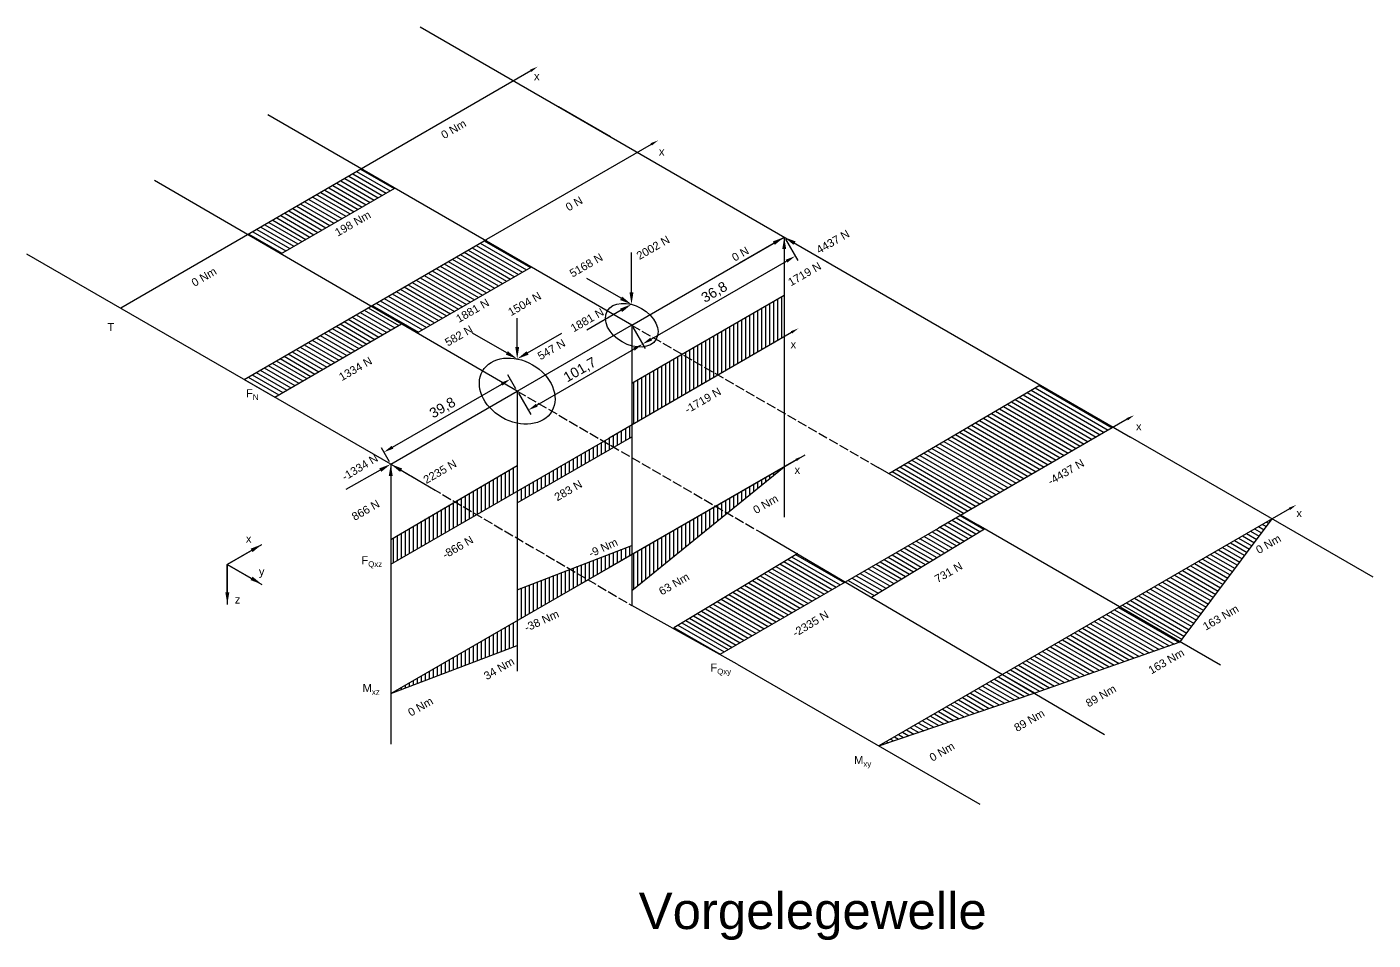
# Model space of a CAD drawing. Header units: millimetres. Extents: x 1371 to 2336, y 863 to 1092.
# Drawn here: x 1650.2 to 1986.6, y 864.3 to 1092.5 of the extents above; entities that cross this region are included whole.
import ezdxf
from ezdxf import colors
from ezdxf.entities.mleader import LeaderData, LeaderLine
from ezdxf.math import Vec2, Vec3

# ---------------------------------------------------------------- set-up
doc = ezdxf.new("R2010")
doc.units = ezdxf.units.MM
doc.linetypes.add('ACAD_ISO02W100', pattern=[15, 12, -3])
doc.layers.add('Koordinatensystem', color=7, linetype='Continuous', true_color=0xffffff)
for name, color, linetype in [('Lagerkräfte', 10, 'Continuous'), ('Momente', 1, 'Continuous'), ('Normalkräfte', 104, 'Continuous'), ('Querkräfte', 104, 'Continuous')]:
    doc.layers.add(name, color=color, linetype=linetype)
doc.styles.get("Standard").update_dxf_attribs({"font": 'arial.ttf'})
doc.dimstyles.new('ISO-25', dxfattribs={"dimtxt": 2.5, "dimasz": 2.5, "dimexe": 1.25, "dimexo": 0.625, "dimtad": 1, "dimtxsty": 'Standard', "dimcen": 2.5, "dimadec": 0, "dimazin": 0, "dimtfac": 1, "dimtmove": 0, "dimatfit": 3, "dimfxl": 1, "dimarcsym": 0})
pattern_1 = [(150, (1062.8202, 725.9416), (-0.5, -0.8660254), [])]
pattern_2 = [(90, (1062.8202, 725.9416), (-1, 6e-17), [])]

# ---------------------------------------------------------------- blocks, each defined once
blk = doc.blocks.new('*D6')
at = {"color": 0, "lineweight": -2, "transparency": 16777216}
for p, q in [((1741.55, 987.48), (1768.83, 1003.23)), ((1772.4, 1002.04), (1770.37, 1005.56)), ((1740.79, 983.79), (1738.76, 987.31))]:
    blk.add_line(p, q, dxfattribs=at)
at = {"color": 0, "transparency": 16777216}
for points in [[(1768.62, 1003.59), (1769.04, 1002.87), (1771, 1004.48)], [(1741.34, 987.84), (1741.76, 987.12), (1739.39, 986.23)]]:
    blk.add_solid(points, dxfattribs=at)
at = {"layer": 'Defpoints', "color": 0, "transparency": 16777216}
for p in [(1771, 1004.48), (1772.72, 1001.5), (1741.11, 983.25)]:
    blk.add_point(p, dxfattribs=at)
at = {"color": 0, "transparency": 16777216, "insert": (1754.13, 997.2), "char_height": 2.5, "attachment_point": 5, "rotation": 30}
blk.add_mtext('39,8', dxfattribs=at)
blk = doc.blocks.new('*D7')
at = {"color": 0, "lineweight": -2, "transparency": 16777216}
for p, q in [((1801.61, 1017.46), (1804.67, 1012.15)), ((1777.63, 997.99), (1801.88, 1011.99)), ((1773.03, 1000.96), (1776.09, 995.65))]:
    blk.add_line(p, q, dxfattribs=at)
at = {"color": 0, "transparency": 16777216}
for points in [[(1801.67, 1012.35), (1802.09, 1011.62), (1804.05, 1013.24)], [(1777.42, 998.35), (1777.84, 997.62), (1775.47, 996.74)]]:
    blk.add_solid(points, dxfattribs=at)
at = {"layer": 'Defpoints', "color": 0, "transparency": 16777216}
for p in [(1801.3, 1018), (1804.05, 1013.24), (1772.72, 1001.5)]:
    blk.add_point(p, dxfattribs=at)
at = {"color": 0, "transparency": 16777216, "insert": (1788.46, 1006.69), "char_height": 2.5, "attachment_point": 5, "rotation": 30}
blk.add_mtext('101,7', dxfattribs=at)
blk = doc.blocks.new('*D8')
at = {"color": 0, "lineweight": -2, "transparency": 16777216}
for p, q in [((1839.76, 1039.43), (1842.81, 1034.14)), ((1806.2, 1014.49), (1840.02, 1033.97)), ((1801.61, 1017.46), (1804.66, 1012.16))]:
    blk.add_line(p, q, dxfattribs=at)
at = {"color": 0, "transparency": 16777216}
for points in [[(1839.81, 1034.33), (1840.23, 1033.61), (1842.19, 1035.22)], [(1805.99, 1014.85), (1806.41, 1014.13), (1804.03, 1013.25)]]:
    blk.add_solid(points, dxfattribs=at)
at = {"layer": 'Defpoints', "color": 0, "transparency": 16777216}
for p in [(1839.45, 1039.97), (1842.19, 1035.22), (1801.3, 1018)]:
    blk.add_point(p, dxfattribs=at)
at = {"color": 0, "transparency": 16777216, "insert": (1822.05, 1026.08), "char_height": 2.5, "attachment_point": 5, "rotation": 29.939}
blk.add_mtext('36,8', dxfattribs=at)

msp = doc.modelspace()

# ---------------------------------------------------------------- hatches: boundary and pattern name
at = {"layer": 'Momente'}
h = msp.add_hatch(dxfattribs=at)
h.set_pattern_fill('_USER', color=256, angle=150, pattern_type=0)
h.set_pattern_definition([(150, (1055.6521, 730.104), (-0.5, -0.8660254), [])])
h.paths.add_polyline_path([(1742.114, 1052.192), (1733.73, 1057.008), (1705.396, 1040.592), (1713.623, 1035.814)])
h = msp.add_hatch(dxfattribs=at)
h.set_pattern_fill('_USER', color=256, angle=90, pattern_type=0)
h.set_pattern_definition(pattern_2)
h.paths.add_polyline_path([(1822.304, 972.724), (1816.839, 964.247), (1801.342, 951.68), (1801.342, 960.673)])
h.paths.add_polyline_path([(1839.447, 982.58), (1816.839, 964.247), (1822.304, 972.724)])
h = msp.add_hatch(dxfattribs=at)
h.set_pattern_fill('_USER', color=256, angle=150, pattern_type=0)
h.set_pattern_definition([(150, (0, 0), (-0.5, -0.8660254), [])])
h.paths.add_polyline_path([(1923.288, 947.567), (1894.021, 930.67), (1901.918, 926.03), (1938.447, 938.815)])
h.paths.add_polyline_path([(1894.021, 930.67), (1863.099, 912.817), (1901.918, 926.03)])
h.paths.add_polyline_path([(1961.393, 969.567), (1923.288, 947.567), (1938.447, 938.815)])
h = msp.add_hatch(dxfattribs=at)
h.set_pattern_fill('_USER', color=256, angle=90, pattern_type=0)
h.set_pattern_definition(pattern_2)
h.paths.add_polyline_path([(1790.396, 954.367), (1785.928, 956.985), (1772.716, 951.877), (1772.716, 944.16)])
h.paths.add_polyline_path([(1801.342, 960.673), (1801.342, 962.945), (1785.928, 956.985), (1790.396, 954.367), (1795.666, 957.41)])
h = msp.add_hatch(dxfattribs=at)
h.set_pattern_fill('_USER', color=256, angle=90, pattern_type=0)
h.set_pattern_definition(pattern_2)
h.paths.add_polyline_path([(1741.106, 925.91), (1772.716, 937.893), (1772.716, 944.16)])
at = {"layer": 'Normalkräfte'}
h = msp.add_hatch(dxfattribs=at)
h.set_pattern_fill('_USER', color=256, angle=150, pattern_type=0)
h.set_pattern_definition(pattern_1)
h.paths.add_polyline_path([(1743.829, 1018.274), (1736.173, 1022.72), (1704.457, 1004.409), (1712.13, 999.979)])
h.paths.add_polyline_path([(1785.568, 1045.115), (1790.199, 1047.789), (1788.139, 1051.358), (1783.507, 1048.684)], flags=9)
h = msp.add_hatch(dxfattribs=at)
h.set_pattern_fill('_USER', color=256, angle=150, pattern_type=0)
h.set_pattern_definition(pattern_1)
h.paths.add_polyline_path([(1776.198, 1032.489), (1764.646, 1039.159), (1736.173, 1022.72), (1747.695, 1016.029)])
at = {"layer": 'Querkräfte'}
h = msp.add_hatch(dxfattribs=at)
h.set_pattern_fill('_USER', color=256, angle=90, pattern_type=0)
h.set_pattern_definition(pattern_2)
h.paths.add_polyline_path([(1796.9, 987.537), (1794.367, 988.999), (1772.716, 976.499), (1772.716, 973.575)])
h.paths.add_polyline_path([(1801.342, 990.102), (1801.342, 993.039), (1795.666, 989.749), (1794.367, 988.999), (1796.9, 987.537)])
h.paths.add_polyline_path([(1828.507, 1019.182), (1822.893, 1005.53), (1801.342, 993.039), (1801.342, 990.102), (1801.342, 998.14), (1808.344, 1007.541)])
h.paths.add_polyline_path([(1801.342, 998.14), (1801.342, 1003.498), (1808.344, 1007.541)], flags=17)
h.paths.add_polyline_path([(1839.447, 1015.124), (1822.893, 1005.53), (1828.507, 1019.182), (1839.447, 1025.498)])
h = msp.add_hatch(dxfattribs=at)
h.set_pattern_fill('_USER', color=256, angle=150, pattern_type=0)
h.set_pattern_definition([(150, (1080.1407, 715.9416), (-0.5, -0.8660254), [])])
h.paths.add_polyline_path([(1889.473, 967.09), (1883.611, 970.474), (1877.982, 967.225), (1854.843, 953.865), (1861.309, 950.066)])
h.paths.add_polyline_path([(1883.611, 970.474), (1865.563, 980.895), (1903.444, 1003.024), (1921.717, 992.474)])
h.paths.add_polyline_path([(1854.843, 953.865), (1842.783, 960.95), (1811.867, 942.396), (1823.422, 935.725)])
h = msp.add_hatch(dxfattribs=at)
h.set_pattern_fill('_USER', color=256, angle=90, pattern_type=0)
h.set_pattern_definition(pattern_2)
h.paths.add_polyline_path([(1741.106, 964.444), (1741.106, 958.249), (1762.596, 970.657), (1757.167, 973.839)])
h.paths.add_polyline_path([(1772.716, 976.499), (1772.716, 982.935), (1757.167, 973.839), (1762.596, 970.657)])

# ---------------------------------------------------------------- linework, layer by layer
for p, q in [((1748.468, 1092.499), (1926.003, 989.999)), ((1839.447, 1039.972), (1839.447, 969.972)), ((1741.106, 983.249), (1650.174, 1035.749)), ((1801.342, 1017.972), (1801.342, 947.952)), ((1772.716, 1001.499), (1772.716, 931.499)), ((1741.106, 983.249), (1741.106, 913.249)), ((1961.393, 969.567), (1863.099, 912.817)), ((1741.106, 925.91), (1795.666, 957.41)), ((1827.709, 933.249), (1888.331, 898.249))]:
    msp.add_line(p, q)
for points in [[(1801.342, 1017.972), (1710.362, 1070.499)], [(1796.099, 1064.999), (1783.109, 1072.499)], [(1772.716, 1001.499), (1682.027, 1054.162)], [(1713.623, 1035.814), (1742.096, 1052.181)], [(1801.342, 1017.972), (1839.447, 1039.972)], [(1704.457, 1004.409), (1765.079, 1039.409)], [(1747.695, 1016.029), (1776.198, 1032.489)], [(1801.342, 1003.498), (1839.447, 1025.498)], [(1712.13, 999.979), (1743.822, 1018.27)], [(1772.716, 1001.499), (1801.295, 1017.999)], [(1697.805, 1008.249), (1684.815, 1015.749)], [(1865.563, 980.895), (1903.444, 1003.024)], [(1741.106, 983.249), (1772.716, 1001.499)], [(1741.106, 958.249), (1795.666, 989.749)], [(1772.716, 973.575), (1801.342, 990.102)], [(1986.625, 954.999), (1926.003, 989.999)], [(1741.106, 964.444), (1772.716, 982.935)], [(1784.408, 950.91), (1844.702, 985.599)], [(1801.342, 951.68), (1839.447, 982.58)], [(1887.898, 967.999), (1862.927, 982.416)], [(1938.447, 938.815), (1961.393, 969.567)], [(1823.422, 935.725), (1877.982, 967.225)], [(1833.661, 966.134), (1919.477, 915.713)], [(1861.261, 950.037), (1889.473, 967.09)], [(1948.519, 932.999), (1887.898, 967.999)], [(1772.716, 951.877), (1801.342, 962.945)], [(1811.867, 942.396), (1842.865, 960.999)], [(1827.709, 933.249), (1801.342, 947.952)], [(1901.918, 926.03), (1938.447, 938.815)], [(1741.106, 925.91), (1772.716, 937.893)], [(1863.099, 912.817), (1901.918, 926.03)]]:
    msp.add_lwpolyline(points)
at = {"linetype": 'ACAD_ISO02W100', "ltscale": 0.2}
for points in [[(1801.295, 1017.999), (1862.927, 982.416)], [(1772.716, 1001.499), (1833.661, 966.134)], [(1741.106, 983.249), (1801.342, 947.952)]]:
    msp.add_lwpolyline(points, dxfattribs=at)
for centre, major_axis, ratio in [((1801.342, 1017.972), (-6.112, 3.529), 0.6856908), ((1772.716, 1001.499), (-8.66, 5), 0.7605656)]:
    msp.add_ellipse(centre, major_axis=major_axis, ratio=ratio)
at = {"layer": 'Koordinatensystem'}
for points in [[(1700.263, 958.197), (1708.923, 963.197)], [(1700.263, 958.197), (1708.923, 953.197)], [(1700.263, 958.197), (1700.263, 948.197)]]:
    msp.add_lwpolyline(points, dxfattribs=at)

# ---------------------------------------------------------------- texts
at = {"char_height": 2, "attachment_point": 1, "line_spacing_factor": 0.263489}
for insert in [(1776.909, 1081.18), (1808.125, 1062.36), (1841.037, 1014.18), (1927.367, 993.683), (1842.028, 982.818), (1967.455, 971.999)]:
    msp.add_mtext_dynamic_manual_height_columns('x', width=0.70778, gutter_width=45.543, heights=[0], dxfattribs=dict(at, insert=insert))
at = {"char_height": 2, "attachment_point": 1}
for s, insert in [('\\A1;T', (1670.328, 1018.478)), ('\\A1;F{\\H0.7x;\\S^ N;}', (1704.927, 1001.98)), ('\\A1;F{\\H0.7x;\\S^ Qxz;}', (1733.767, 960.25)), ('\\A1;F{\\H0.7x;\\S^ Qxy;}', (1820.994, 933.405)), ('\\A1;M{\\H0.7x;\\S^ xz;}', (1734.063, 928.297)), ('\\A1;M{\\H0.7x;\\S^ xy;}', (1856.909, 910.304))]:
    msp.add_mtext_dynamic_manual_height_columns(s, width=5.28207, gutter_width=45.543, heights=[0], dxfattribs=dict(at, insert=insert))
at = {"layer": 'Defpoints', "insert": (1803.073, 876.178), "char_height": 9.10853, "attachment_point": 1}
msp.add_mtext_dynamic_manual_height_columns('Vorgelegewelle', width=98.18708, gutter_width=45.543, heights=[0], dxfattribs=at)
at = {"layer": 'Koordinatensystem'}
for s, p in [('x', (1704.891, 963.625)), ('y', (1708.15, 955.433)), ('z', (1702.125, 948.424))]:
    msp.add_text(s, height=2, dxfattribs=at).set_placement(p)
at = {"layer": 'Lagerkräfte', "char_height": 2, "attachment_point": 1}
for s, width, insert, rotation in [('2002 N', 9.00365, (1802.264, 1035.968), 30), ('4437 N', 14.71992, (1847.197, 1037.451), 30), ('0 N', 14.71992, (1826.095, 1035.537), 30), ('5168 N', 9.00365, (1785.533, 1031.572), 30), ('1719 N', 14.71992, (1840.12, 1029.377), 30), ('1504 N', 9.25928, (1770.142, 1021.909), 30.00572), ('1881 N', 9.00365, (1785.803, 1017.872), 30), ('582 N', 9.00365, (1754.384, 1014.345), 30.00572), ('547 N', 9.17407, (1777.532, 1010.909), 30), ('-1334 N', 9.51963, (1728.61, 980.716), 31.27798), ('2235 N', 10.91683, (1748.994, 980), 30), ('866 N', 9.14556, (1731.094, 970.783), 29.58826)]:
    msp.add_mtext_dynamic_manual_height_columns(s, width=width, gutter_width=45.543, heights=[0], dxfattribs=dict(at, insert=insert, rotation=rotation))
at = {"layer": 'Momente', "char_height": 2, "attachment_point": 1}
for s, width, insert, rotation in [('0 Nm', 9.00365, (1753.429, 1066.15), 30.08781), ('198 Nm', 11.62463, (1726.873, 1041.811), 29.89101), ('0 Nm', 9.00365, (1691.035, 1029.229), 30.08781), ('0 Nm', 9.00365, (1831.403, 972.453), 29.91313), ('-9 Nm', 13.33818, (1790.314, 961.71), 24.49881), ('0 Nm', 9.00365, (1957.064, 962.473), 30), (' 63 Nm', 9.00365, (1807.173, 951.743), 29.91313), ('-38 Nm', 12.01374, (1774.222, 943.136), 24.49881), ('163 Nm', 14.23827, (1943.809, 943.353), 30), ('163 Nm', 12.2368, (1930.19, 932.397), 30), ('34 Nm', 12.13415, (1764.099, 930.982), 30), ('89 Nm', 12.92962, (1914.517, 924.154), 30), ('0 Nm', 9.00365, (1745.144, 921.854), 30), ('89 Nm', 12.6217, (1896.634, 918.02), 30), ('0 Nm', 9.00365, (1875.486, 910.582), 30)]:
    msp.add_mtext_dynamic_manual_height_columns(s, width=width, gutter_width=45.543, heights=[0], dxfattribs=dict(at, insert=insert, rotation=rotation))
at = {"layer": 'Normalkräfte', "char_height": 2, "attachment_point": 1}
for s, insert, rotation in [('0 N', (1784.551, 1048.108), 30), ('1881 N', (1757.139, 1020.238), 30.00572), ('1334 N', (1727.869, 1005.689), 29.99179)]:
    msp.add_mtext_dynamic_manual_height_columns(s, width=10.53653, gutter_width=45.543, heights=[0], dxfattribs=dict(at, insert=insert, rotation=rotation))
at = {"layer": 'Querkräfte', "char_height": 2, "attachment_point": 1}
for s, insert, rotation in [('-1719 N', (1814.297, 997.561), 30), ('-4437 N', (1905.05, 979.635), 30.29244), ('283 N', (1781.721, 975.666), 30), ('-866 N', (1753.726, 961.249), 30.32638), ('731 N', (1876.77, 955.207), 30), ('-2335 N', (1841.235, 941.682), 30.97106)]:
    msp.add_mtext_dynamic_manual_height_columns(s, width=10.53653, gutter_width=45.543, heights=[0], dxfattribs=dict(at, insert=insert, rotation=rotation))

# ---------------------------------------------------------------- dimensions: what is measured, and where the dimension line sits
for p1, p2, distance, text, picture, middle in [((1801.295, 1017.999), (1839.447, 1039.972), -5.486, '36,8', '*D8', (1822.047, 1026.075)), ((1741.106, 983.249), (1772.716, 1001.499), 3.44, '39,8', '*D6', (1754.128, 997.196))]:
    dim = msp.add_aligned_dim(p1=p1, p2=p2, distance=distance, text=text, dimstyle='ISO-25')
    dim.commit()
    dim.dimension.update_dxf_attribs({"geometry": picture, "text_midpoint": middle})
dim = msp.add_linear_dim(base=(1804.046, 1013.236), p1=(1772.716, 1001.499), p2=(1801.295, 1017.999), angle=30, text='101,7', dimstyle='ISO-25')
dim.commit()
dim.dimension.update_dxf_attribs({"geometry": '*D7', "text_midpoint": (1789.524, 1004.852), "dimtype": 161})

# ---------------------------------------------------------------- leaders
ml = msp.add_multileader_mtext('Standard')
ml.set_content('', color=256)
ml.set_leader_properties()
ml.build(insert=Vec2(0, 0))
ml.multileader.update_dxf_attribs({"has_dogleg": 0, "arrow_head_size": 2})
ctx = ml.context
ctx.base_point, ctx.arrow_head_size, ctx.plane_origin, ctx.plane_x_axis, ctx.plane_y_axis = Vec3(1670.184, 1020.197), 2, Vec3(1728.053, 1065.024), Vec3(0.8660464, 0.4999636), Vec3(-0.4999636, 0.8660464)
ctx.text_align_type = 2
notes = []
notes.append((ctx, [(0, (1, 1, 0), (1680.576, 1026.196), (-0.8660464, -0.4999636), 8, [(0, [(1777.819, 1082.553)], 0, [])])]))
ctx.mtext.insert, ctx.mtext.text_direction, ctx.mtext.rotation, ctx.mtext.alignment, ctx.mtext.flow_direction = Vec3(1670.916, 1022.929), Vec3(0.8660464, 0.4999636), 0.5235568, 3, 5
ml = msp.add_multileader_mtext('Standard')
ml.set_content('', color=256)
ml.set_leader_properties()
ml.build(insert=Vec2(0, 0))
ml.multileader.update_dxf_attribs({"has_dogleg": 0, "arrow_head_size": 2})
ctx = ml.context
ctx.base_point, ctx.arrow_head_size, ctx.plane_origin, ctx.plane_x_axis, ctx.plane_y_axis = Vec3(1761.615, 1037.409), 2, Vec3(1759.047, 1047.13), Vec3(0.8660464, 0.4999636), Vec3(-0.4999636, 0.8660464)
ctx.text_align_type = 2
notes.append((ctx, [(0, (1, 1, 0), (1772.007, 1043.409), (-0.8660464, -0.4999636), 8, [(0, [(1807.947, 1064.159)], 0, [])])]))
ctx.mtext.insert, ctx.mtext.text_direction, ctx.mtext.rotation, ctx.mtext.alignment, ctx.mtext.flow_direction = Vec3(1762.347, 1040.141), Vec3(0.8660464, 0.4999636), 0.5235568, 3, 5
ml = msp.add_multileader_mtext('Standard')
ml.set_content('', color=256)
ml.set_leader_properties()
ml.build(insert=Vec2(0, 0))
ml.multileader.update_dxf_attribs({"has_dogleg": 0, "arrow_head_size": 2})
ctx = ml.context
ctx.base_point, ctx.arrow_head_size, ctx.plane_origin, ctx.plane_x_axis, ctx.plane_y_axis = Vec3(1792.202, 987.75), 2, Vec3(1795.696, 1000.971), Vec3(0.8660464, 0.4999636), Vec3(-0.4999636, 0.8660464)
ctx.text_align_type = 2
notes.append((ctx, [(0, (1, 1, 0), (1802.594, 993.749), (-0.8660464, -0.4999636), 8, [(0, [(1842.982, 1017.173)], 0, [])])]))
ctx.mtext.insert, ctx.mtext.text_direction, ctx.mtext.rotation, ctx.mtext.alignment, ctx.mtext.flow_direction = Vec3(1792.934, 990.482), Vec3(0.8660464, 0.4999636), 0.5235568, 3, 5
ml = msp.add_multileader_mtext('Standard')
ml.set_content('', color=256)
ml.set_leader_properties()
ml.build(insert=Vec2(0, 0))
ml.multileader.update_dxf_attribs({"has_dogleg": 0, "arrow_head_size": 2})
ctx = ml.context
ctx.base_point, ctx.arrow_head_size, ctx.plane_origin, ctx.plane_x_axis, ctx.plane_y_axis = Vec3(1874.517, 965.225), 2, Vec3(1878.012, 978.446), Vec3(0.8660464, 0.4999636), Vec3(-0.4999636, 0.8660464)
ctx.text_align_type = 2
notes.append((ctx, [(0, (1, 1, 0), (1884.91, 971.224), (-0.8660464, -0.4999636), 8, [(0, [(1926.913, 995.474)], 0, [])])]))
ctx.mtext.insert, ctx.mtext.text_direction, ctx.mtext.rotation, ctx.mtext.alignment, ctx.mtext.flow_direction = Vec3(1875.25, 967.957), Vec3(0.8660464, 0.4999636), 0.5235568, 3, 5
ml = msp.add_multileader_mtext('Standard')
ml.set_content('', color=256)
ml.set_leader_properties()
ml.build(insert=Vec2(0, 0))
ml.multileader.update_dxf_attribs({"has_dogleg": 0, "arrow_head_size": 2})
ctx = ml.context
ctx.base_point, ctx.arrow_head_size, ctx.plane_origin, ctx.plane_x_axis, ctx.plane_y_axis = Vec3(1792.202, 955.41), 2, Vec3(1795.696, 968.631), Vec3(0.8660464, 0.4999636), Vec3(-0.4999636, 0.8660464)
ctx.text_align_type = 2
notes.append((ctx, [(0, (1, 1, 0), (1802.594, 961.409), (-0.8660464, -0.4999636), 8, [(0, [(1844.181, 985.302)], 0, [])])]))
ctx.mtext.insert, ctx.mtext.text_direction, ctx.mtext.rotation, ctx.mtext.alignment, ctx.mtext.flow_direction = Vec3(1792.934, 958.142), Vec3(0.8660464, 0.4999636), 0.5235568, 3, 5
ml = msp.add_multileader_mtext('Standard')
ml.set_content('', color=256)
ml.set_leader_properties()
ml.build(insert=Vec2(0, 0))
ml.multileader.update_dxf_attribs({"has_dogleg": 0, "arrow_head_size": 2})
ctx = ml.context
ctx.base_point, ctx.arrow_head_size, ctx.plane_origin, ctx.plane_x_axis, ctx.plane_y_axis = Vec3(1957.929, 967.567), 2, Vec3(1917.689, 955.538), Vec3(0.8660464, 0.4999636), Vec3(-0.4999636, 0.8660464)
ctx.text_align_type = 2
notes.append((ctx, [(0, (1, 1, 0), (1968.322, 973.567), (-0.8660464, -0.4999636), 8, [(0, [(1967.455, 973.067)], 0, [])])]))
ctx.mtext.insert, ctx.mtext.text_direction, ctx.mtext.rotation, ctx.mtext.alignment, ctx.mtext.flow_direction = Vec3(1958.661, 970.299), Vec3(0.8660464, 0.4999636), 0.5235568, 3, 5
at = {"layer": 'Koordinatensystem'}
ml = msp.add_multileader_mtext('Standard', dxfattribs=at)
ml.set_content('', color=256)
ml.set_leader_properties()
ml.build(insert=Vec2(0, 0))
ml.multileader.update_dxf_attribs({"has_dogleg": 0, "arrow_head_size": 3})
ctx = ml.context
ctx.base_point, ctx.arrow_head_size, ctx.plane_origin = Vec3(1696.263, 958.197), 3, Vec3(1714.39, 967.241)
ctx.text_align_type = 2
notes.append((ctx, [(0, (1, 1, 0), (1708.263, 958.197), (-1, 0), 8, [(0, [(1708.923, 963.197)], 0, [])])]))
ctx.mtext.insert, ctx.mtext.alignment, ctx.mtext.flow_direction = Vec3(1698.263, 960.197), 3, 5
ml = msp.add_multileader_mtext('Standard', dxfattribs=at)
ml.set_content('', color=256)
ml.set_leader_properties()
ml.build(insert=Vec2(0, 0))
ml.multileader.update_dxf_attribs({"has_dogleg": 0, "arrow_head_size": 3})
ctx = ml.context
ctx.base_point, ctx.arrow_head_size, ctx.plane_origin = Vec3(1700.263, 958.197), 3, Vec3(1696.261, 958.451)
notes.append((ctx, [(0, (1, 1, 0), (1692.263, 958.197), (1, 0), 8, [(0, [(1700.263, 948.197)], 0, [])])]))
ctx.mtext.insert, ctx.mtext.flow_direction = Vec3(1702.263, 960.197), 5
ml = msp.add_multileader_mtext('Standard', dxfattribs=at)
ml.set_content('', color=256)
ml.set_leader_properties()
ml.build(insert=Vec2(0, 0))
ml.multileader.update_dxf_attribs({"has_dogleg": 0, "arrow_head_size": 3})
ctx = ml.context
ctx.base_point, ctx.arrow_head_size, ctx.plane_origin = Vec3(1696.263, 958.197), 3, Vec3(1708.923, 953.197)
ctx.text_align_type = 2
notes.append((ctx, [(0, (1, 1, 0), (1708.263, 958.197), (-1, 0), 8, [(0, [(1708.923, 953.197)], 0, [])])]))
ctx.mtext.insert, ctx.mtext.alignment, ctx.mtext.flow_direction = Vec3(1698.263, 960.197), 3, 5
at = {"layer": 'Lagerkräfte'}
ml = msp.add_multileader_mtext('Standard', dxfattribs=at)
ml.set_content('', color=256)
ml.set_leader_properties()
ml.build(insert=Vec2(0, 0))
ml.multileader.update_dxf_attribs({"has_dogleg": 0, "arrow_head_size": 3})
ctx = ml.context
ctx.base_point, ctx.arrow_head_size, ctx.plane_origin, ctx.plane_x_axis, ctx.plane_y_axis = Vec3(1824.754, 1031.49), 3, Vec3(1834.596, 1048.268), Vec3(0.8660254, 0.5), Vec3(-0.5, 0.8660254)
ctx.text_align_type = 2
notes.append((ctx, [(0, (1, 1, 0), (1835.147, 1037.49), (-0.8660254, -0.5), 8, [(0, [(1839.447, 1039.972)], 0, [])])]))
ctx.mtext.insert, ctx.mtext.text_direction, ctx.mtext.rotation, ctx.mtext.alignment, ctx.mtext.flow_direction = Vec3(1825.486, 1034.222), Vec3(0.8660254, 0.5), 0.5235988, 3, 5
ml = msp.add_multileader_mtext('Standard', dxfattribs=at)
ml.set_content('', color=256)
ml.set_leader_properties()
ml.build(insert=Vec2(0, 0))
ml.multileader.update_dxf_attribs({"has_dogleg": 0, "arrow_head_size": 3})
ctx = ml.context
ctx.base_point, ctx.arrow_head_size, ctx.plane_origin, ctx.plane_x_axis, ctx.plane_y_axis = Vec3(1839.476, 1023.06), 3, Vec3(1829.745, 1039.903), Vec3(-0.0071861, 0.9999742), Vec3(-0.9999742, -0.0071861)
ctx.text_align_type = 2
notes.append((ctx, [(0, (1, 1, 0), (1839.39, 1035.06), (0.0071861, -0.9999742), 8, [(0, [(1839.447, 1039.972)], 0, [])])]))
ctx.mtext.insert, ctx.mtext.text_direction, ctx.mtext.rotation, ctx.mtext.alignment, ctx.mtext.flow_direction = Vec3(1837.462, 1025.046), Vec3(-0.0071861, 0.9999742), 1.5779825, 3, 5
ml = msp.add_multileader_mtext('Standard', dxfattribs=at)
ml.set_content('', color=256)
ml.set_leader_properties()
ml.build(insert=Vec2(0, 0))
ml.multileader.update_dxf_attribs({"has_dogleg": 0, "arrow_head_size": 3})
ctx = ml.context
ctx.base_point, ctx.arrow_head_size, ctx.plane_origin, ctx.plane_x_axis, ctx.plane_y_axis = Vec3(1854.108, 1031.541), 3, Vec3(1834.657, 1031.535), Vec3(-0.8695961, 0.4937638), Vec3(-0.4937638, -0.8695961)
ctx.text_align_type = 2
notes.append((ctx, [(0, (1, 1, 0), (1843.673, 1037.466), (0.8695961, -0.4937638), 8, [(0, [(1839.447, 1039.972)], 0, [])])]))
ctx.mtext.insert, ctx.mtext.text_direction, ctx.mtext.rotation, ctx.mtext.alignment, ctx.mtext.flow_direction = Vec3(1851.381, 1030.789), Vec3(-0.8695961, 0.4937638), 2.62518, 3, 5
ml = msp.add_multileader_mtext('Standard', dxfattribs=at)
ml.set_content('', color=256)
ml.set_leader_properties()
ml.build(insert=Vec2(0, 0))
ml.multileader.update_dxf_attribs({"has_dogleg": 0, "arrow_head_size": 3})
ctx = ml.context
ctx.base_point, ctx.arrow_head_size, ctx.plane_origin, ctx.plane_x_axis, ctx.plane_y_axis = Vec3(1801.249, 1040.097), 3, Vec3(1810.979, 1023.254), Vec3(0.0071861, -0.9999742), Vec3(0.9999742, 0.0071861)
ctx.text_align_type = 2
notes.append((ctx, [(0, (1, 1, 0), (1801.335, 1028.097), (-0.0071861, 0.9999742), 8, [(0, [(1801.277, 1023.185)], 0, [])])]))
ctx.mtext.insert, ctx.mtext.text_direction, ctx.mtext.rotation, ctx.mtext.alignment, ctx.mtext.flow_direction = Vec3(1803.263, 1038.112), Vec3(0.0071861, -0.9999742), 4.7195751, 3, 5
ml = msp.add_multileader_mtext('Standard', dxfattribs=at)
ml.set_content('', color=256)
ml.set_leader_properties()
ml.build(insert=Vec2(0, 0))
ml.multileader.update_dxf_attribs({"has_dogleg": 0, "arrow_head_size": 3})
ctx = ml.context
ctx.base_point, ctx.arrow_head_size, ctx.plane_origin, ctx.plane_x_axis, ctx.plane_y_axis = Vec3(1786.617, 1031.616), 3, Vec3(1806.068, 1031.622), Vec3(0.8695961, -0.4937638), Vec3(0.4937638, 0.8695961)
notes.append((ctx, [(0, (1, 1, 0), (1797.052, 1025.691), (-0.8695961, 0.4937638), 8, [(0, [(1801.277, 1023.185)], 0, [])])]))
ctx.mtext.insert, ctx.mtext.text_direction, ctx.mtext.rotation, ctx.mtext.flow_direction = Vec3(1789.343, 1032.368), Vec3(0.8695961, -0.4937638), 5.7667727, 5
ml = msp.add_multileader_mtext('Standard', dxfattribs=at)
ml.set_content('', color=256)
ml.set_leader_properties()
ml.build(insert=Vec2(0, 0))
ml.multileader.update_dxf_attribs({"has_dogleg": 0, "arrow_head_size": 3})
ctx = ml.context
ctx.base_point, ctx.arrow_head_size, ctx.plane_origin, ctx.plane_x_axis, ctx.plane_y_axis = Vec3(1786.645, 1014.704), 3, Vec3(1796.366, 1031.552), Vec3(0.86241, 0.5062104), Vec3(-0.5062104, 0.86241)
ctx.text_align_type = 2
notes.append((ctx, [(0, (1, 1, 0), (1796.994, 1020.778), (-0.86241, -0.5062104), 8, [(0, [(1801.277, 1023.185)], 0, [])])]))
ctx.mtext.insert, ctx.mtext.text_direction, ctx.mtext.rotation, ctx.mtext.alignment, ctx.mtext.flow_direction = Vec3(1787.358, 1017.441), Vec3(0.86241, 0.5062104), 0.5307849, 3, 5
ml = msp.add_multileader_mtext('Standard', dxfattribs=at)
ml.set_content('', color=256)
ml.set_leader_properties()
ml.build(insert=Vec2(0, 0))
ml.multileader.update_dxf_attribs({"has_dogleg": 0, "arrow_head_size": 3})
ctx = ml.context
ctx.base_point, ctx.arrow_head_size, ctx.plane_origin, ctx.plane_x_axis, ctx.plane_y_axis = Vec3(1772.688, 1023.712), 3, Vec3(1782.418, 1009.61), Vec3(0.0071861, -0.9999742), Vec3(0.9999742, 0.0071861)
ctx.text_align_type = 2
notes.append((ctx, [(0, (1, 1, 0), (1772.774, 1011.712), (-0.0071861, 0.9999742), 8, [(0, [(1772.716, 1009.541)], 0, [])])]))
ctx.mtext.insert, ctx.mtext.text_direction, ctx.mtext.rotation, ctx.mtext.alignment, ctx.mtext.flow_direction = Vec3(1774.702, 1021.726), Vec3(0.0071861, -0.9999742), 4.7195751, 3, 5
ml = msp.add_multileader_mtext('Standard', dxfattribs=at)
ml.set_content('', color=256)
ml.set_leader_properties()
ml.build(insert=Vec2(0, 0))
ml.multileader.update_dxf_attribs({"has_dogleg": 0, "arrow_head_size": 3})
ctx = ml.context
ctx.base_point, ctx.arrow_head_size, ctx.plane_origin, ctx.plane_x_axis, ctx.plane_y_axis = Vec3(1758.055, 1017.972), 3, Vec3(1777.507, 1017.978), Vec3(0.8695961, -0.4937638), Vec3(0.4937638, 0.8695961)
notes.append((ctx, [(0, (1, 1, 0), (1768.49, 1012.047), (-0.8695961, 0.4937638), 8, [(0, [(1772.716, 1009.541)], 0, [])])]))
ctx.mtext.insert, ctx.mtext.text_direction, ctx.mtext.rotation, ctx.mtext.flow_direction = Vec3(1760.782, 1018.724), Vec3(0.8695961, -0.4937638), 5.7667727, 5
ml = msp.add_multileader_mtext('Standard', dxfattribs=at)
ml.set_content('', color=256)
ml.set_leader_properties()
ml.build(insert=Vec2(0, 0))
ml.multileader.update_dxf_attribs({"has_dogleg": 0, "arrow_head_size": 3})
ctx = ml.context
ctx.base_point, ctx.arrow_head_size, ctx.plane_origin, ctx.plane_x_axis, ctx.plane_y_axis = Vec3(1787.349, 1018.022), 3, Vec3(1777.628, 1001.173), Vec3(-0.86241, -0.5062104), Vec3(0.5062104, -0.86241)
ctx.text_align_type = 2
notes.append((ctx, [(0, (1, 1, 0), (1777, 1011.947), (0.86241, 0.5062104), 8, [(0, [(1772.716, 1009.541)], 0, [])])]))
ctx.mtext.insert, ctx.mtext.text_direction, ctx.mtext.rotation, ctx.mtext.alignment, ctx.mtext.flow_direction = Vec3(1786.636, 1015.285), Vec3(-0.86241, -0.5062104), 3.6723776, 3, 5
ml = msp.add_multileader_mtext('Standard', dxfattribs=at)
ml.set_content('', color=256)
ml.set_leader_properties()
ml.build(insert=Vec2(0, 0))
ml.multileader.update_dxf_attribs({"has_dogleg": 0, "arrow_head_size": 3})
ctx = ml.context
ctx.base_point, ctx.arrow_head_size, ctx.plane_origin, ctx.plane_x_axis, ctx.plane_y_axis = Vec3(1726.414, 974.874), 3, Vec3(1736.255, 991.652), Vec3(0.8660254, 0.5), Vec3(-0.5, 0.8660254)
ctx.text_align_type = 2
notes.append((ctx, [(0, (1, 1, 0), (1736.806, 980.874), (-0.8660254, -0.5), 8, [(0, [(1741.106, 983.249)], 0, [])])]))
ctx.mtext.insert, ctx.mtext.text_direction, ctx.mtext.rotation, ctx.mtext.alignment, ctx.mtext.flow_direction = Vec3(1727.146, 977.606), Vec3(0.8660254, 0.5), 0.5235988, 3, 5
ml = msp.add_multileader_mtext('Standard', dxfattribs=at)
ml.set_content('', color=256)
ml.set_leader_properties()
ml.build(insert=Vec2(0, 0))
ml.multileader.update_dxf_attribs({"has_dogleg": 0, "arrow_head_size": 3})
ctx = ml.context
ctx.base_point, ctx.arrow_head_size, ctx.plane_origin, ctx.plane_x_axis, ctx.plane_y_axis = Vec3(1741.135, 966.337), 3, Vec3(1731.404, 983.18), Vec3(-0.0071861, 0.9999742), Vec3(-0.9999742, -0.0071861)
ctx.text_align_type = 2
notes.append((ctx, [(0, (1, 1, 0), (1741.049, 978.337), (0.0071861, -0.9999742), 8, [(0, [(1741.106, 983.249)], 0, [])])]))
ctx.mtext.insert, ctx.mtext.text_direction, ctx.mtext.rotation, ctx.mtext.alignment, ctx.mtext.flow_direction = Vec3(1739.121, 968.323), Vec3(-0.0071861, 0.9999742), 1.5779825, 3, 5
ml = msp.add_multileader_mtext('Standard', dxfattribs=at)
ml.set_content('', color=256)
ml.set_leader_properties()
ml.build(insert=Vec2(0, 0))
ml.multileader.update_dxf_attribs({"has_dogleg": 0, "arrow_head_size": 3})
ctx = ml.context
ctx.base_point, ctx.arrow_head_size, ctx.plane_origin, ctx.plane_x_axis, ctx.plane_y_axis = Vec3(1755.725, 974.746), 3, Vec3(1736.316, 974.812), Vec3(-0.8695961, 0.4937638), Vec3(-0.4937638, -0.8695961)
ctx.text_align_type = 2
notes.append((ctx, [(0, (1, 1, 0), (1745.29, 980.671), (0.8695961, -0.4937638), 8, [(0, [(1741.106, 983.249)], 0, [])])]))
ctx.mtext.insert, ctx.mtext.text_direction, ctx.mtext.rotation, ctx.mtext.alignment, ctx.mtext.flow_direction = Vec3(1752.999, 973.995), Vec3(-0.8695961, 0.4937638), 2.62518, 3, 5
for ctx, leaders in notes:
    for number, flags, end, landing, length, lines in leaders:
        leader = LeaderData()
        leader.index, (leader.has_last_leader_line, leader.has_dogleg_vector, leader.attachment_direction) = number, flags
        leader.last_leader_point, leader.dogleg_vector, leader.dogleg_length = Vec3(end), Vec3(landing), length
        for number, points, colour, breaks in lines:
            line = LeaderLine()
            line.index, line.vertices, line.color, line.breaks = number, Vec3.list(points), colors.encode_raw_color(colour), breaks
            leader.lines.append(line)
        ctx.leaders.append(leader)

doc.saveas('drawing.dxf')
